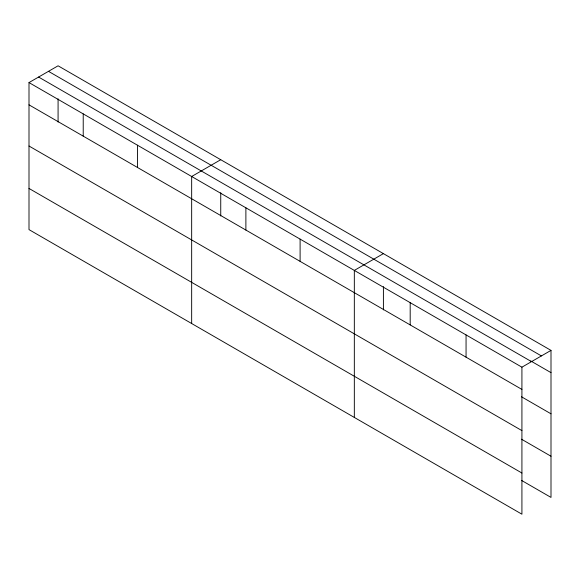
<?xml version="1.0" encoding="UTF-8"?>
<svg xmlns="http://www.w3.org/2000/svg" width="580" height="580" viewBox="0 0 580 580"><rect width="100%" height="100%" fill="white"/><g stroke="black" fill="none" stroke-linecap="round" stroke-linejoin="round"><path stroke-width="0.87" d="M521.92 430.607L521.92 367.176L29 82.585L29 229.615L521.92 514.199L521.92 430.607L29 146.015M521.514 480.392L551 497.415L551 350.385L58.08 65.801L29 82.585M220.741 159.71L191.661 176.501L191.661 323.531M383.409 253.627L354.329 270.411L354.329 417.44M521.92 367.176L551 350.385M48.481 71.34L541.401 355.924M530.823 360.992L551 372.643M38.599 77.046L531.519 361.63M29 104.842L521.92 389.426M521.514 396.792L551 413.815M521.514 439.212L551 456.235M29 188.442L521.92 473.026M466.059 334.921L466.059 357.178M410.19 302.666L410.19 324.923M383.409 286.621L383.409 309.894M300.106 239.112L300.106 261.363M245.884 207.807L245.884 230.064M220.741 192.712L220.741 215.985M137.446 145.196L137.446 167.453M83.223 113.89L83.223 136.148M58.08 98.796L58.08 122.068"/></g></svg>
